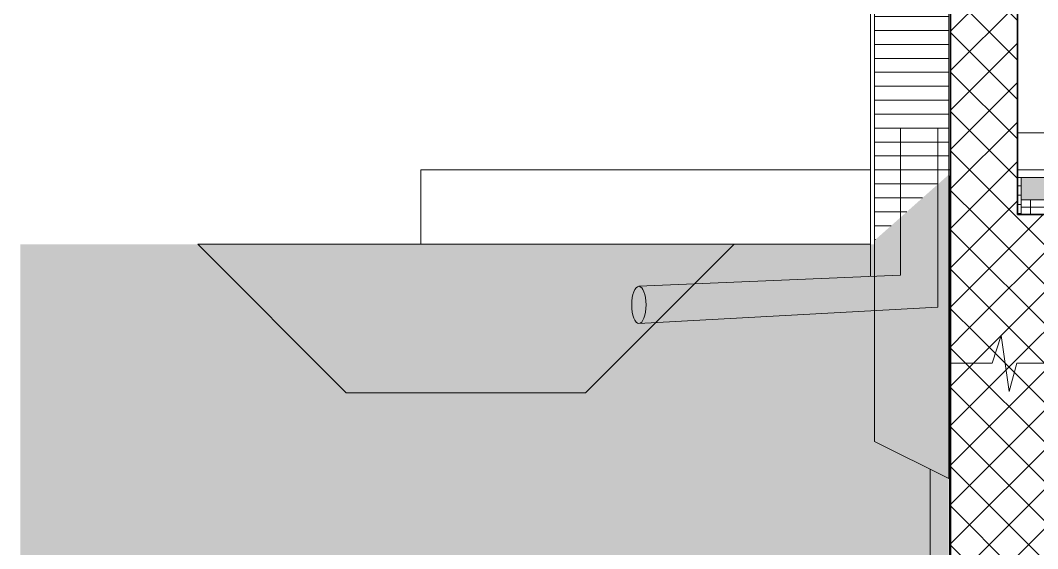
# Model space of a CAD drawing. Header units: metres. Extents: x -0.64 to 0.89, y -0.01 to 0.61.
# Drawn here: x 0.2394 to 0.2941, y 0.3433 to 0.3717 of the extents above; entities that cross this region are included whole.
import ezdxf
from ezdxf.xclip import XClip

# ---------------------------------------------------------------- set-up
doc = ezdxf.new("R2010")
doc.units = ezdxf.units.M
doc.header["$MEASUREMENT"] = 0
doc.header["$XCLIPFRAME"] = 0
for name, color, linetype in [('010 Aussenwände', 7, 'Continuous'), ('010 Aussenwände Bauteilschraffuren', 7, 'Continuous'), ('010 Aussenwände Schichttrennlinien', 7, 'Continuous'), ('011_Stift 1.Grau', 7, 'Continuous'), ('015 Innenwände', 7, 'Continuous'), ('015 Innenwände Bauteilschraffuren', 7, 'Continuous'), ('015 Innenwände Schichttrennlinien', 7, 'Continuous'), ('030 Bodenaufbauten', 7, 'Continuous'), ('035 Decken', 7, 'Continuous'), ('035 Decken Bauteilschraffuren', 7, 'Continuous'), ('035 Decken Schichttrennlinien', 7, 'Continuous'), ('060 Möbel Einbau', 7, 'Continuous'), ('255 Plangrafiken', 7, 'Continuous'), ('255 Plangrafiken Bauteilschraffuren', 7, 'Continuous'), ('410 Umgebung', 7, 'Continuous')]:
    doc.layers.add(name, color=color, linetype=linetype)
doc.linetypes.add('Abdichtung 5mm', pattern='A,0,[11,51.6.4.1 Schutzraum1.Shx,S=0.000634921,R=0,X=0,Y=-4.44089e-16],-0.08,0', length=0.08)
pattern_1 = [(90, (0.7902679, 0.3640634), (-0.00075, 0), [])]
pattern_2 = [(45, (-3.5469872, 0.3636634), (-0.0010606602, 0.0010606602), []), (135, (-3.5469872, 0.3636634), (0.0010606602, 0.0010606602), [])]

# ---------------------------------------------------------------- blocks, each defined once
blk = doc.blocks.new('Zeichnung_6_5', base_point=(-3.546987, 0.363663))
at = {"layer": '010 Aussenwände Bauteilschraffuren', "linetype": 'Continuous', "lineweight": 0, "true_color": 0x000000}
h = blk.add_hatch(dxfattribs=at)
h.set_pattern_fill('Dämmstoff__allgemein_ver_35', color=18, style=0, pattern_type=2)
h.set_pattern_definition([(2e-13, (0.1644394, 0.1956634), (0, 0.00075), [])])
h.paths.add_polyline_path([(0.28536, 0.379182), (0.28536, 0.359863), (0.28936, 0.363408), (0.28936, 0.379408), (0.289202, 0.379412), (0.289172, 0.379577)])
h = blk.add_hatch(dxfattribs=at)
h.set_pattern_fill('Dämmstoff__Polystyrol_XP_F7', color=18, style=0, pattern_type=2)
h.set_pattern_definition([(90, (-3.54698716, 0.36366337), (-0.0004330127, 0), [0.00025, -0.0005]), (90, (-3.54720367, 0.36403837), (-0.0004330127, 0), [0.00025, -0.0005]), (150, (-3.54698716, 0.36391337), (0.00021650635, 0.000375), [0.00025, -0.0005]), (150, (-3.54742017, 0.36391337), (0.00021650635, 0.000375), [0.00025, -0.0005]), (210, (-3.54698716, 0.36366337), (-0.00021650635, 0.000375), [0.00025, -0.0005]), (210, (-3.54742017, 0.36366337), (-0.00021650635, 0.000375), [0.00025, -0.0005])])
h.paths.add_polyline_path([(0.28936, 0.363408), (0.28536, 0.359863), (0.28536, 0.349063), (0.28836, 0.347563), (0.28836, 0.298463), (0.28946, 0.298463), (0.28946, 0.299463), (0.289336, 0.299468), (0.28936, 0.347063)])
at = {"layer": '015 Innenwände', "linetype": 'Continuous', "lineweight": 0, "true_color": 0x000000}
h = blk.add_hatch(dxfattribs=at)
h.set_pattern_fill('Dämmstoff__allgemein_hor_85', color=18, style=0, pattern_type=2)
h.set_pattern_definition([(180, (0.29315966, 0.36181337), (0, 0.0005), [])])
h.paths.add_polyline_path([(0.29326, 0.361263), (0.29326, 0.363263), (0.29306, 0.363263), (0.29306, 0.361263)])
at = {"layer": '015 Innenwände Bauteilschraffuren', "linetype": 'Continuous', "lineweight": 0, "true_color": 0x000000}
h = blk.add_hatch(dxfattribs=at)
h.set_pattern_fill('Beton_0005', color=18, style=0, pattern_type=2)
h.set_pattern_definition(pattern_2)
h.paths.add_polyline_path([(0.28946, 0.307463), (0.29546, 0.307463), (0.29546, 0.353263), (0.28946, 0.355263), (0.28946, 0.344463)])
at = {"layer": '030 Bodenaufbauten', "linetype": 'Continuous', "lineweight": 0, "true_color": 0xe4dfdb}
blk.add_hatch(color=254, dxfattribs=at).paths.add_polyline_path([(0.239417, 0.359663), (0.239417, 0.286384), (0.40312, 0.286384), (0.40312, 0.297063), (0.36676, 0.297063), (0.36616, 0.297063), (0.365956, 0.297063), (0.28946, 0.297063), (0.28946, 0.298463), (0.28836, 0.298463), (0.28836, 0.347563), (0.28536, 0.349063), (0.28536, 0.359663), (0.277822, 0.359667), (0.269822, 0.351667), (0.256949, 0.351667), (0.248963, 0.359663)])
at = {"layer": '035 Decken Bauteilschraffuren', "linetype": 'Continuous', "lineweight": 0, "true_color": 0x000000}
h = blk.add_hatch(dxfattribs=at)
h.set_pattern_fill('Beton_0005', color=18, style=0, pattern_type=2)
h.set_pattern_definition(pattern_2)
h.paths.add_polyline_path([(0.29306, 0.361263), (0.29306, 0.378463), (0.28946, 0.378463), (0.28946, 0.360863)])
h = blk.add_hatch(dxfattribs=at)
h.set_pattern_fill('Unterlagsboden_0005', color=18, style=0, pattern_type=2)
h.set_pattern_definition([(45, (-3.5469872, 0.3656634), (-0.0006363961, 0.0006363961), [0, -0.0006, 0, -0.0009]), (110, (-3.5449872, 0.3656634), (0.00084572336, 0.00030781813), [0, -0.00044, 0, -0.00076])])
h.paths.add_polyline_path([(0.29326, 0.362063), (0.36896, 0.362063), (0.36896, 0.363263), (0.29326, 0.363263)])
h = blk.add_hatch(dxfattribs=at)
h.set_pattern_fill('Dämmstoff__allgemein_ver_35', color=18, style=0, pattern_type=2)
h.set_pattern_definition(pattern_1)
h.paths.add_polyline_path([(0.29326, 0.361663), (0.36896, 0.361663), (0.36896, 0.362063), (0.29326, 0.362063)])
h = blk.add_hatch(dxfattribs=at)
h.set_pattern_fill('Beton_0005', color=18, style=0, pattern_type=2)
h.set_pattern_definition(pattern_2)
h.paths.add_polyline_path([(0.29306, 0.361263), (0.28946, 0.360863), (0.28946, 0.355263), (0.29546, 0.353263), (0.35716, 0.353263), (0.36316, 0.355663), (0.40312, 0.355663), (0.40312, 0.361263)])
h = blk.add_hatch(dxfattribs=at)
h.set_pattern_fill('Dämmstoff__allgemein_ver_35', color=18, style=0, pattern_type=2)
h.set_pattern_definition(pattern_1)
h.paths.add_polyline_path([(0.36896, 0.361663), (0.29326, 0.361663), (0.29326, 0.361263), (0.36896, 0.361263)])
at = {"layer": '255 Plangrafiken Bauteilschraffuren', "linetype": 'Continuous', "lineweight": 0, "true_color": 0x0f120b}
blk.add_hatch(color=88, dxfattribs=at).paths.add_polyline_path([(0.277822, 0.359667), (0.248963, 0.359663), (0.256949, 0.351667), (0.269822, 0.351667)])
at = {"layer": '010 Aussenwände', "color": 7, "linetype": 'Continuous', "lineweight": 13, "ltscale": 1000}
for p, q in [((0.28516, 0.378995), (0.28516, 0.35793)), ((0.28936, 0.363663), (0.28946, 0.363663)), ((0.28936, 0.363663), (0.28946, 0.363663))]:
    blk.add_line(p, q, dxfattribs=at)
at = {"layer": '010 Aussenwände', "color": 7, "linetype": 'Continuous', "lineweight": 35, "ltscale": 1000}
blk.add_line((0.29306, 0.378463), (0.29306, 0.361263), dxfattribs=at)
at = {"layer": '010 Aussenwände', "color": 7, "linetype": 'Continuous', "lineweight": 20, "ltscale": 1000}
blk.add_line((0.28936, 0.359863), (0.28946, 0.359863), dxfattribs=at)
at = {"layer": '010 Aussenwände Schichttrennlinien', "color": 7, "linetype": 'Continuous', "lineweight": 20, "ltscale": 1000}
for p, q in [((0.28536, 0.379188), (0.28536, 0.349063)), ((0.28936, 0.378463), (0.28936, 0.347063)), ((0.28936, 0.347063), (0.28536, 0.349063)), ((0.28836, 0.347563), (0.28836, 0.298463))]:
    blk.add_line(p, q, dxfattribs=at)
at = {"layer": '010 Aussenwände Schichttrennlinien', "color": 7, "linetype": 'Continuous', "lineweight": 35, "ltscale": 1000}
for p, q in [((0.28946, 0.378463), (0.28946, 0.360863)), ((0.28946, 0.360863), (0.28946, 0.344463))]:
    blk.add_line(p, q, dxfattribs=at)
at = {"layer": '011_Stift 1.Grau', "color": 7, "linetype": 'Continuous', "lineweight": 13, "ltscale": 1000, "flags": 128}
for points in [[(0.288772, 0.365886), (0.288772, 0.356281), (0.272692, 0.355405)], [(0.286772, 0.365886), (0.286772, 0.357998), (0.272692, 0.357405)], [(0.28946, 0.353263), (0.291705, 0.353263), (0.292184, 0.35475), (0.292614, 0.35174), (0.293022, 0.353263), (0.29546, 0.353263)]]:
    blk.add_lwpolyline(points, dxfattribs=at)
at = {"layer": '011_Stift 1.Grau', "color": 7, "linetype": 'Abdichtung 5mm', "lineweight": 13, "ltscale": 1000, "flags": 128}
blk.add_lwpolyline([(0.289395, 0.363339), (0.289395, 0.299467)], dxfattribs=at)
at = {"layer": '011_Stift 1.Grau', "color": 7, "linetype": 'Continuous', "lineweight": 13, "ltscale": 1000}
blk.add_ellipse((0.272692, 0.356405), major_axis=(0, 0.001), ratio=0.387114, dxfattribs=at)
at = {"layer": '015 Innenwände', "color": 7, "linetype": 'Continuous', "lineweight": 13, "ltscale": 1000}
blk.add_line((0.29326, 0.363263), (0.29326, 0.361263), dxfattribs=at)
at = {"layer": '015 Innenwände', "color": 7, "linetype": 'Continuous', "lineweight": 20, "ltscale": 1000}
blk.add_line((0.28946, 0.359863), (0.28936, 0.359863), dxfattribs=at)
at = {"layer": '015 Innenwände', "color": 7, "linetype": 'Continuous', "lineweight": 35, "ltscale": 1000}
blk.add_line((0.28946, 0.344463), (0.28946, 0.299463), dxfattribs=at)
at = {"layer": '015 Innenwände Schichttrennlinien', "color": 7, "linetype": 'Continuous', "lineweight": 35, "ltscale": 1000}
blk.add_line((0.28946, 0.355263), (0.28946, 0.344463), dxfattribs=at)
at = {"layer": '035 Decken', "color": 7, "linetype": 'Continuous', "lineweight": 13, "ltscale": 1000}
for p, q in [((0.26096, 0.363663), (0.26696, 0.363663)), ((0.26096, 0.359663), (0.26096, 0.363663)), ((0.26696, 0.363663), (0.28516, 0.363663)), ((0.28516, 0.363663), (0.26696, 0.363663)), ((0.28936, 0.361663), (0.28946, 0.361663)), ((0.26096, 0.359663), (0.26696, 0.359663)), ((0.26696, 0.359663), (0.27916, 0.359663))]:
    blk.add_line(p, q, dxfattribs=at)
at = {"layer": '035 Decken', "color": 7, "linetype": 'Continuous', "lineweight": 20, "ltscale": 1000}
for p, q in [((0.35716, 0.363663), (0.29306, 0.363663)), ((0.27916, 0.359663), (0.28516, 0.359663))]:
    blk.add_line(p, q, dxfattribs=at)
at = {"layer": '035 Decken', "color": 7, "linetype": 'Continuous', "lineweight": 35, "ltscale": 1000}
blk.add_line((0.28946, 0.360863), (0.28946, 0.359863), dxfattribs=at)
at = {"layer": '035 Decken Schichttrennlinien', "color": 7, "linetype": 'Continuous', "lineweight": 13, "ltscale": 1000}
for p, q in [((0.36916, 0.363263), (0.29306, 0.363263)), ((0.36896, 0.362063), (0.29326, 0.362063)), ((0.36896, 0.361663), (0.29326, 0.361663))]:
    blk.add_line(p, q, dxfattribs=at)
at = {"layer": '035 Decken Schichttrennlinien', "color": 7, "linetype": 'Continuous', "lineweight": 35, "ltscale": 1000}
blk.add_line((0.28946, 0.359863), (0.28946, 0.355263), dxfattribs=at)
at = {"layer": '035 Decken Schichttrennlinien', "color": 7, "linetype": 'Continuous', "lineweight": 35, "ltscale": 1000, "flags": 128}
blk.add_lwpolyline([(0.40312, 0.361263), (0.40016, 0.361263), (0.39716, 0.361263), (0.37116, 0.361263), (0.36916, 0.361263), (0.29306, 0.361263)], dxfattribs=at)
at = {"layer": '060 Möbel Einbau', "color": 7, "linetype": 'Continuous', "lineweight": 13, "ltscale": 1000}
blk.add_line((0.29306, 0.365663), (0.35616, 0.365663), dxfattribs=at)
at = {"layer": '255 Plangrafiken', "color": 7, "linetype": 'Continuous', "lineweight": 13, "ltscale": 1000, "flags": 128}
blk.add_lwpolyline([(0.277822, 0.359667), (0.248963, 0.359663), (0.256949, 0.351667), (0.269822, 0.351667)], close=True, dxfattribs=at)
at = {"layer": '410 Umgebung', "color": 7, "linetype": 'Continuous', "lineweight": 20, "ltscale": 1000}
blk.add_line((0.27936, 0.359663), (0.27916, 0.359663), dxfattribs=at)

msp = doc.modelspace()

# ---------------------------------------------------------------- block references
at = {"layer": '011_Stift 1.Grau', "color": 7, "linetype": 'Continuous', "lineweight": 13, "ltscale": 1000}
ref = msp.add_blockref('Zeichnung_6_5', (-3.546987, 0.363663), dxfattribs=at)
XClip(ref).set_block_clipping_path([(0.2394168842, 0.2863844754), (0.403119623, 0.4274582881)])

doc.saveas('drawing.dxf')
